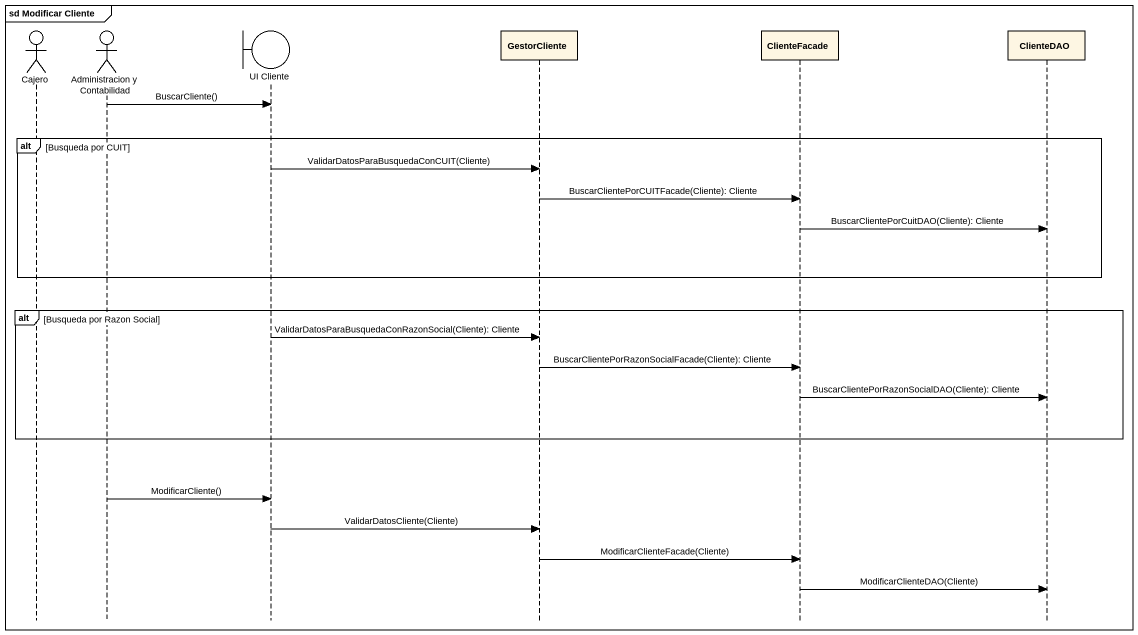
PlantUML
@startuml
mainframe sd Modificar Cliente
hide footbox
actor Cajero
actor "Administracion y Contabilidad" as Administracion_y
boundary "UI Cliente" as UI_Cliente
participant GestorCliente
participant ClienteFacade
participant ClienteDAO

Administracion_y -> UI_Cliente : BuscarCliente()
alt Busqueda por CUIT
  UI_Cliente -> GestorCliente : ValidarDatosParaBusquedaConCUIT(Cliente)
  GestorCliente -> ClienteFacade : BuscarClientePorCUITFacade(Cliente): Cliente
  ClienteFacade -> ClienteDAO : BuscarClientePorCuitDAO(Cliente): Cliente
end
alt Busqueda por Razon Social
  UI_Cliente -> GestorCliente : ValidarDatosParaBusquedaConRazonSocial(Cliente): Cliente
  GestorCliente -> ClienteFacade : BuscarClientePorRazonSocialFacade(Cliente): Cliente
  ClienteFacade -> ClienteDAO : BuscarClientePorRazonSocialDAO(Cliente): Cliente
end
Administracion_y -> UI_Cliente : ModificarCliente()
UI_Cliente -> GestorCliente : ValidarDatosCliente(Cliente)
GestorCliente -> ClienteFacade : ModificarClienteFacade(Cliente)
ClienteFacade -> ClienteDAO : ModificarClienteDAO(Cliente)
@enduml
